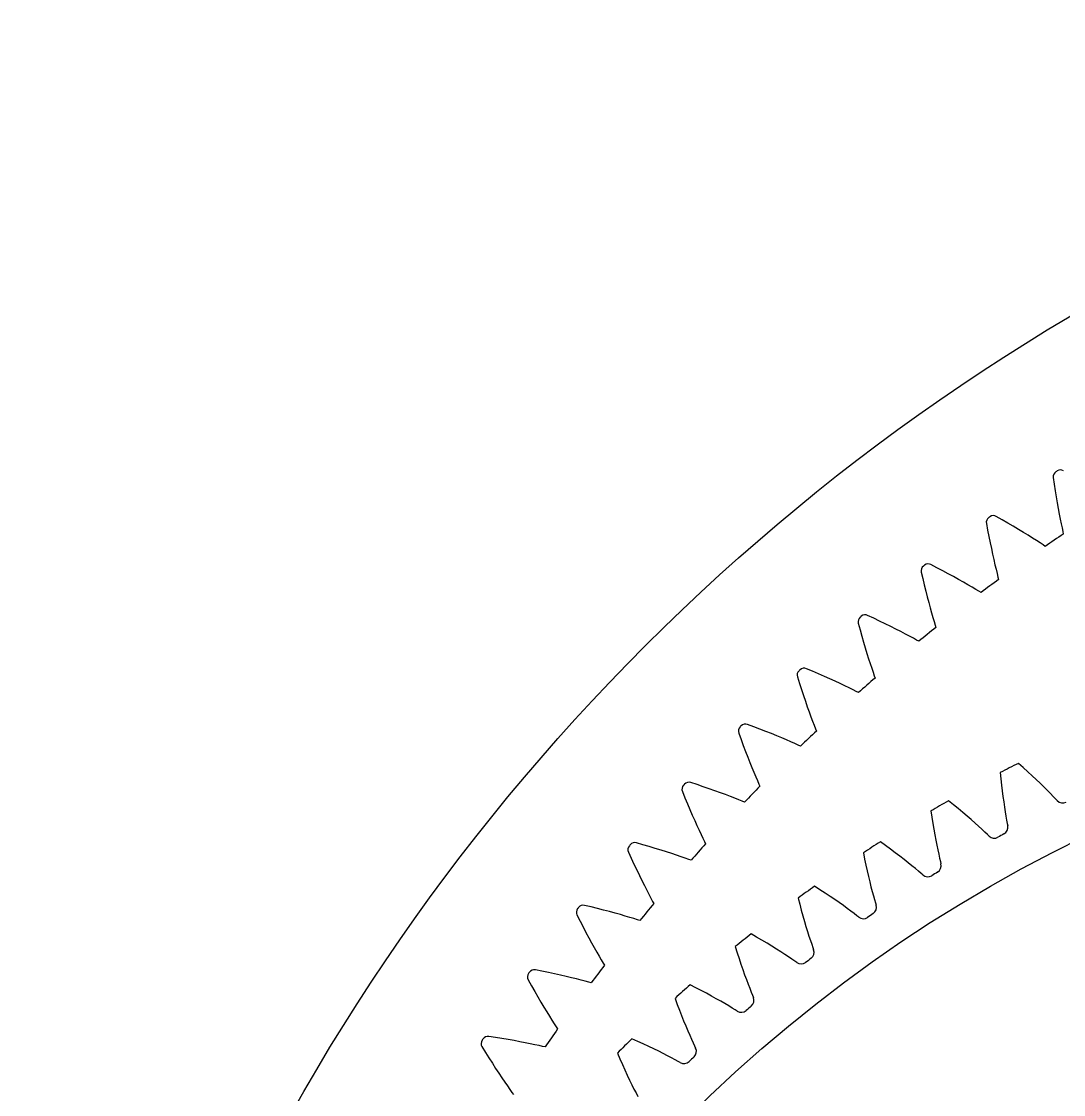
# Model space of a CAD drawing. Header units: millimetres. Extents: x -171 to 171, y -171 to 171.
# Drawn here: x -171.3 to -87.5, y 85 to 171.3 of the extents above; entities that cross this region are included whole.
import ezdxf

# ---------------------------------------------------------------- set-up
doc = ezdxf.new("R2010")
doc.units = ezdxf.units.MM

msp = doc.modelspace()

# ---------------------------------------------------------------- linework, layer by layer
at = {"layer": 'journal'}
msp.add_circle((-35, 0), 117.35, dxfattribs=at)
at = {"layer": 'outer'}
msp.add_circle((0, 0), 171.326572, dxfattribs=at)
at = {"layer": 'output_ring'}
for p, q in [((-88.355096, 134.652729), (-88.276565, 134.115011)), ((-88.276565, 134.115011), (-88.197063, 133.595005)), ((-88.197063, 133.595005), (-88.116501, 133.094162)), ((-88.116501, 133.094162), (-88.03547, 132.613765)), ((-88.03547, 132.613765), (-87.954658, 132.155424)), ((-87.954658, 132.155424), (-87.874885, 131.721226)), ((-92.466447, 131.261358), (-92.938043, 131.531367)), ((-92.011688, 130.996934), (-92.466447, 131.261358)), ((-87.874885, 131.721226), (-87.797162, 131.313995)), ((-87.797162, 131.313995), (-87.722816, 130.937801)), ((-93.739393, 130.96147), (-93.639134, 130.427377)), ((-93.639134, 130.427377), (-93.538625, 129.91102)), ((-91.575148, 130.73854), (-92.011688, 130.996934)), ((-91.157806, 130.487199), (-91.575148, 130.73854)), ((-90.760906, 130.24414), (-91.157806, 130.487199)), ((-87.722816, 130.937801), (-87.653747, 130.5991)), ((-87.653747, 130.5991), (-87.593196, 130.310143)), ((-87.593196, 130.310143), (-87.551014, 130.113003)), ((-93.538625, 129.91102), (-93.437831, 129.413853)), ((-90.386092, 130.010889), (-90.760906, 130.24414)), ((-90.03562, 129.789422), (-90.386092, 130.010889)), ((-89.712792, 129.582464), (-90.03562, 129.789422)), ((-89.42292, 129.394149), (-89.712792, 129.582464)), ((-93.437831, 129.413853), (-93.337398, 128.937135)), ((-93.337398, 128.937135), (-93.238079, 128.482445)), ((-89.176215, 129.231977), (-89.42292, 129.394149)), ((-89.008221, 129.120526), (-89.176215, 129.231977)), ((-93.238079, 128.482445), (-93.140775, 128.051837)), ((-93.140775, 128.051837), (-93.046613, 127.64809)), ((-98.969675, 127.055042), (-98.847855, 126.525451)), ((-97.709929, 127.406271), (-98.19208, 127.656946)), ((-97.244827, 127.160493), (-97.709929, 127.406271)), ((-96.798174, 126.920003), (-97.244827, 127.160493)), ((-96.370989, 126.685781), (-96.798174, 126.920003)), ((-93.046613, 127.64809), (-92.957082, 127.275218)), ((-92.957082, 127.275218), (-92.874343, 126.939595)), ((-92.874343, 126.939595), (-92.802132, 126.653328)), ((-98.847855, 126.525451), (-98.726502, 126.013591)), ((-98.726502, 126.013591), (-98.605643, 125.520918)), ((-95.964565, 126.459006), (-96.370989, 126.685781)), ((-95.580606, 126.241136), (-95.964565, 126.459006)), ((-95.221447, 126.034055), (-95.580606, 126.241136)), ((-94.890497, 125.84035), (-95.221447, 126.034055)), ((-92.802132, 126.653328), (-92.751996, 126.458059)), ((-98.605643, 125.520918), (-98.485974, 125.048661)), ((-94.593232, 125.663936), (-94.890497, 125.84035)), ((-94.340158, 125.511896), (-94.593232, 125.663936)), ((-94.167785, 125.407344), (-94.340158, 125.511896)), ((-98.485974, 125.048661), (-98.368309, 124.59837)), ((-98.368309, 124.59837), (-98.253635, 124.172058)), ((-102.792873, 123.341856), (-103.284787, 123.572785)), ((-98.253635, 124.172058), (-98.143188, 123.772459)), ((-98.143188, 123.772459), (-98.03862, 123.403522)), ((-98.03862, 123.403522), (-97.942348, 123.071527)), ((-104.037351, 122.939863), (-103.894168, 122.415644)), ((-102.318193, 123.115128), (-102.792873, 123.341856)), ((-101.862161, 122.892936), (-102.318193, 123.115128)), ((-101.425835, 122.676219), (-101.862161, 122.892936)), ((-101.010555, 122.466101), (-101.425835, 122.676219)), ((-97.942348, 123.071527), (-97.858595, 122.788422)), ((-97.858595, 122.788422), (-97.800586, 122.595346)), ((-103.894168, 122.415644), (-103.752172, 121.909123)), ((-103.752172, 121.909123), (-103.611447, 121.421752)), ((-100.618082, 122.26397), (-101.010555, 122.466101)), ((-100.250826, 122.071614), (-100.618082, 122.26397)), ((-99.912298, 121.89148), (-100.250826, 122.071614)), ((-99.608128, 121.727258), (-99.912298, 121.89148)), ((-99.3491, 121.585598), (-99.608128, 121.727258)), ((-103.611447, 121.421752), (-103.472737, 120.954733)), ((-103.472737, 120.954733), (-103.336921, 120.50958)), ((-99.172631, 121.488118), (-99.3491, 121.585598)), ((-103.336921, 120.50958), (-103.205064, 120.088266)), ((-103.205064, 120.088266), (-103.078514, 119.693471)), ((-107.706929, 119.07479), (-108.207797, 119.285595)), ((-107.22345, 118.867485), (-107.706929, 119.07479)), ((-103.078514, 119.693471), (-102.95908, 119.329074)), ((-102.95908, 119.329074), (-102.849433, 119.001254)), ((-108.934093, 118.622695), (-108.769784, 118.104708)), ((-106.758789, 118.663957), (-107.22345, 118.867485)), ((-106.314038, 118.4651), (-106.758789, 118.663957)), ((-105.890585, 118.271984), (-106.314038, 118.4651)), ((-105.490242, 118.085924), (-105.890585, 118.271984)), ((-102.849433, 119.001254), (-102.754276, 118.721776)), ((-102.754276, 118.721776), (-102.688491, 118.531209)), ((-108.769784, 118.104708), (-108.607377, 117.604358)), ((-108.607377, 117.604358), (-108.447017, 117.12309)), ((-105.115493, 117.908609), (-105.490242, 118.085924)), ((-104.769943, 117.742342), (-105.115493, 117.908609)), ((-104.459367, 117.590582), (-104.769943, 117.742342)), ((-104.194811, 117.459536), (-104.459367, 117.590582)), ((-104.014537, 117.369287), (-104.194811, 117.459536)), ((-108.447017, 117.12309), (-108.289495, 116.662076)), ((-108.289495, 116.662076), (-108.13575, 116.222793)), ((-108.13575, 116.222793), (-107.986927, 115.807169)), ((-107.986927, 115.807169), (-107.844482, 115.417826)), ((-112.444023, 114.612084), (-112.953022, 114.802418)), ((-107.844482, 115.417826), (-107.710379, 115.058569)), ((-107.710379, 115.058569), (-107.587537, 114.735462)), ((-113.651857, 114.110629), (-113.466692, 113.599727)), ((-111.95254, 114.424544), (-112.444023, 114.612084)), ((-111.480012, 114.240013), (-111.95254, 114.424544)), ((-111.027568, 114.059343), (-111.480012, 114.240013)), ((-110.596636, 113.883547), (-111.027568, 114.059343)), ((-107.587537, 114.735462), (-107.481132, 114.46007)), ((-107.481132, 114.46007), (-107.407678, 114.272325)), ((-113.466692, 113.599727), (-113.284141, 113.106369)), ((-113.284141, 113.106369), (-113.104409, 112.631996)), ((-110.189083, 113.713864), (-110.596636, 113.883547)), ((-109.807455, 113.551881), (-110.189083, 113.713864)), ((-109.455451, 113.399754), (-109.807455, 113.551881)), ((-109.13898, 113.260705), (-109.455451, 113.399754)), ((-108.869331, 113.140488), (-109.13898, 113.260705)), ((-108.685548, 113.057619), (-108.869331, 113.140488)), ((-113.104409, 112.631996), (-112.928333, 112.177744)), ((-112.928333, 112.177744), (-112.756913, 111.745053)), ((-112.756913, 111.745053), (-112.591369, 111.3358)), ((-112.591369, 111.3358), (-112.433262, 110.952551)), ((-112.433262, 110.952551), (-112.28471, 110.599023)), ((-112.28471, 110.599023), (-112.148875, 110.28116)), ((-116.996371, 109.961072), (-117.512666, 110.130622)), ((-116.497692, 109.793603), (-116.996371, 109.961072)), ((-116.018074, 109.628373), (-116.497692, 109.793603)), ((-115.55868, 109.466187), (-116.018074, 109.628373)), ((-112.148875, 110.28116), (-112.031397, 110.010306)), ((-112.031397, 110.010306), (-111.950395, 109.825692)), ((-118.182892, 109.41108), (-117.977174, 108.908102)), ((-117.977174, 108.908102), (-117.774779, 108.422547)), ((-115.120978, 109.307999), (-115.55868, 109.466187)), ((-114.706883, 109.154972), (-115.120978, 109.307999)), ((-114.319004, 109.008588), (-114.706883, 109.154972)), ((-113.961124, 108.870851), (-114.319004, 109.008588)), ((-113.639278, 108.744741), (-113.961124, 108.870851)), ((-113.364979, 108.635551), (-113.639278, 108.744741)), ((-117.774779, 108.422547), (-117.57597, 107.955847)), ((-117.57597, 107.955847), (-117.381631, 107.509104)), ((-113.177988, 108.560198), (-113.364979, 108.635551)), ((-117.381631, 107.509104), (-117.192816, 107.083715)), ((-117.192816, 107.083715), (-117.010823, 106.681508)), ((-117.010823, 106.681508), (-116.837315, 106.30498)), ((-116.837315, 106.30498), (-116.674558, 105.957763)), ((-121.356495, 105.129393), (-121.879236, 105.277881)), ((-116.674558, 105.957763), (-116.525953, 105.645666)), ((-116.525953, 105.645666), (-116.397595, 105.379795)), ((-116.397595, 105.379795), (-116.309177, 105.198616)), ((-122.519752, 104.531769), (-122.293819, 104.037541)), ((-120.851438, 104.982271), (-121.356495, 105.129393)), ((-120.365519, 104.836614), (-120.851438, 104.982271)), ((-119.899929, 104.693178), (-120.365519, 104.836614)), ((-119.456176, 104.552858), (-119.899929, 104.693178)), ((-119.036219, 104.416738), (-119.456176, 104.552858)), ((-118.642727, 104.286194), (-119.036219, 104.416738)), ((-122.293819, 104.037541), (-122.071914, 103.560587)), ((-122.071914, 103.560587), (-121.854355, 103.102327)), ((-118.279559, 104.163073), (-118.642727, 104.286194)), ((-117.952867, 104.05011), (-118.279559, 104.163073)), ((-117.674368, 103.952126), (-117.952867, 104.05011)), ((-117.484477, 103.884412), (-117.674368, 103.952126)), ((-121.854355, 103.102327), (-121.642071, 102.663827)), ((-121.642071, 102.663827), (-121.436172, 102.246439)), ((-121.436172, 102.246439), (-121.238028, 101.851938)), ((-121.238028, 101.851938), (-121.049404, 101.482751)), ((-121.049404, 101.482751), (-120.87271, 101.142415)), ((-120.87271, 101.142415), (-120.711579, 100.836596)), ((-125.51723, 100.124987), (-126.04556, 100.252168)), ((-125.006626, 99.998454), (-125.51723, 100.124987)), ((-120.711579, 100.836596), (-120.572551, 100.576146)), ((-120.572551, 100.576146), (-120.476864, 100.398699)), ((-126.655313, 99.480712), (-126.409537, 98.996046)), ((-124.515203, 99.872608), (-125.006626, 99.998454)), ((-124.044183, 99.748159), (-124.515203, 99.872608)), ((-123.595108, 99.625937), (-124.044183, 99.748159)), ((-123.16998, 99.506948), (-123.595108, 99.625937)), ((-122.771521, 99.392458), (-123.16998, 99.506948)), ((-122.403662, 99.284156), (-122.771521, 99.392458)), ((-122.07266, 99.184525), (-122.403662, 99.284156)), ((-126.409537, 98.996046), (-126.168485, 98.528477)), ((-126.168485, 98.528477), (-125.932533, 98.079411)), ((-121.790419, 99.097907), (-122.07266, 99.184525)), ((-121.59794, 99.037945), (-121.790419, 99.097907)), ((-125.932533, 98.079411), (-125.702653, 97.649874)), ((-125.702653, 97.649874), (-125.480008, 97.241173)), ((-125.480008, 97.241173), (-125.26604, 96.855025)), ((-125.26604, 96.855025), (-125.062609, 96.493786)), ((-125.062609, 96.493786), (-124.872268, 96.16089)), ((-124.872268, 96.16089), (-124.698876, 95.861853)), ((-124.698876, 95.861853), (-124.549408, 95.60725)), ((-129.471741, 94.956076), (-130.004791, 95.061742)), ((-128.956429, 94.850339), (-129.471741, 94.956076)), ((-124.549408, 95.60725), (-124.446608, 95.433827)), ((-130.582779, 94.266209), (-130.317563, 93.791901)), ((-128.460309, 94.744512), (-128.956429, 94.850339)), ((-127.984633, 94.639254), (-128.460309, 94.744512)), ((-127.530974, 94.535332), (-127.984633, 94.639254)), ((-127.101373, 94.433669), (-127.530974, 94.535332)), ((-126.698601, 94.33542), (-127.101373, 94.433669)), ((-126.326655, 94.242115), (-126.698601, 94.33542)), ((-125.991888, 94.15598), (-126.326655, 94.242115)), ((-125.706368, 94.080871), (-125.991888, 94.15598)), ((-125.511617, 94.028759), (-125.706368, 94.080871)), ((-130.317563, 93.791901), (-130.057761, 93.334485)), ((-130.057761, 93.334485), (-129.803805, 92.89535)), ((-129.803805, 92.89535), (-129.556706, 92.475482)), ((-129.556706, 92.475482), (-129.317681, 92.076139)), ((-129.317681, 92.076139), (-129.08824, 91.69898)), ((-129.08824, 91.69898), (-128.870337, 91.346282)), ((-128.870337, 91.346282), (-128.666661, 91.021373)), ((-128.666661, 91.021373), (-128.481293, 90.729608)), ((-128.481293, 90.729608), (-128.32163, 90.481272)), ((-128.32163, 90.481272), (-128.211886, 90.312157)), ((-134.295698, 88.896827), (-134.011479, 88.433657)), ((-133.21353, 89.631153), (-133.750424, 89.71513)), ((-132.694356, 89.546386), (-133.21353, 89.631153)), ((-132.194355, 89.460752), (-132.694356, 89.546386)), ((-131.714804, 89.374857), (-132.194355, 89.460752)), ((-131.257306, 89.289405), (-131.714804, 89.374857)), ((-130.823938, 89.205235), (-131.257306, 89.289405)), ((-130.417516, 89.12339), (-130.823938, 89.205235)), ((-130.042094, 89.045235), (-130.417516, 89.12339)), ((-129.704111, 88.972737), (-130.042094, 89.045235)), ((-129.415782, 88.909261), (-129.704111, 88.972737)), ((-129.21908, 88.865083), (-129.415782, 88.909261)), ((-134.011479, 88.433657), (-133.733353, 87.987145)), ((-133.733353, 87.987145), (-133.461809, 87.558662)), ((-133.461809, 87.558662), (-133.197897, 87.149153)), ((-133.197897, 87.149153), (-132.942886, 86.759825)), ((-132.942886, 86.759825), (-132.698349, 86.392274)), ((-132.698349, 86.392274), (-132.466331, 86.048696)), ((-132.466331, 86.048696), (-132.249655, 85.732309)), ((-132.249655, 85.732309), (-132.052615, 85.448295)), ((-132.052615, 85.448295), (-131.88302, 85.206634)), ((-131.88302, 85.206634), (-131.766513, 85.042105))]:
    msp.add_line(p, q, dxfattribs=at)
for centre, radius, start, end in [((-87.879492, 134.717536), 0.48, 123.117378, 187.759522), ((0, 0), 161.326572, 123.076171, 123.117378), ((-87.782581, 134.780704), 0.48, 58.434027, 123.076171), ((-93.266805, 131.045499), 0.48, 125.439958, 190.082102), ((0, 0), 161.326572, 125.398751, 125.439958), ((-93.172533, 131.112542), 0.48, 60.756608, 125.398751), ((0, 0), 156.826572, 123.935996, 124.580133), ((-98.409404, 127.228962), 0.48, 63.079188, 127.721332), ((-98.500881, 127.158154), 0.48, 127.762539, 192.404683), ((0, 0), 161.326572, 127.721332, 127.762539), ((0, 0), 156.826572, 126.258577, 126.902714), ((-103.57312, 123.061888), 0.48, 130.08512, 194.727263), ((0, 0), 161.326572, 130.043913, 130.08512), ((-103.484588, 123.136346), 0.48, 65.401769, 130.043913), ((0, 0), 156.826572, 128.581157, 129.225294), ((-108.475189, 118.763432), 0.48, 132.4077, 197.049844), ((0, 0), 161.326572, 132.366493, 132.4077), ((-108.389747, 118.841417), 0.48, 67.724349, 132.366493), ((0, 0), 156.826572, 130.903738, 131.547875), ((-113.116822, 114.351231), 0.48, 70.04693, 134.689074), ((-113.199034, 114.269849), 0.48, 134.730281, 199.372425), ((0, 0), 161.326572, 134.689074, 134.730281), ((0, 0), 156.826572, 133.226319, 133.870455), ((-117.736893, 109.58852), 0.48, 137.052862, 201.695005), ((0, 0), 161.326572, 137.011655, 137.052862), ((-117.658047, 109.673167), 0.48, 72.369511, 137.011655), ((0, 0), 156.826572, 135.548899, 136.193036), ((-122.005959, 104.814911), 0.48, 74.692091, 139.334235), ((-122.08131, 104.727137), 0.48, 139.375442, 204.017586), ((0, 0), 161.326572, 139.334235, 139.375442), ((0, 0), 156.826572, 137.87148, 138.515617), ((-126.153416, 99.784443), 0.48, 77.014672, 141.656816), ((0, 0), 156.826572, 140.194061, 140.838197), ((-126.225148, 99.693688), 0.48, 141.698023, 206.340167), ((0, 0), 161.326572, 141.656816, 141.698023), ((-130.093604, 94.59003), 0.48, 79.337253, 143.979397), ((0, 0), 156.826572, 142.516641, 143.160778), ((-130.161599, 94.496443), 0.48, 144.020603, 208.662747), ((0, 0), 161.326572, 143.979397, 144.020603), ((0, 0), 156.826572, 144.839222, 145.483359), ((-133.884194, 89.14394), 0.48, 146.343184, 210.985328), ((0, 0), 161.326572, 146.301977, 146.343184), ((-133.820048, 89.240206), 0.48, 81.659833, 146.301977)]:
    msp.add_arc(centre, radius, start, end, dxfattribs=at)
at = {"layer": 'thin_ring_external'}
for p, q in [((-90.780319, 111.333708), (-91.16541, 111.671154)), ((-90.411592, 111.003449), (-90.780319, 111.333708)), ((-92.614182, 110.930636), (-92.566231, 110.420866)), ((-90.059723, 110.681389), (-90.411592, 111.003449)), ((-89.725342, 110.368722), (-90.059723, 110.681389)), ((-92.566231, 110.420866), (-92.514521, 109.928568)), ((-92.514521, 109.928568), (-92.459582, 109.454737)), ((-89.409268, 110.066894), (-89.725342, 110.368722)), ((-89.112603, 109.777716), (-89.409268, 110.066894)), ((-88.836895, 109.503551), (-89.112603, 109.777716)), ((-92.459582, 109.454737), (-92.402013, 109.000581)), ((-92.402013, 109.000581), (-92.342506, 108.567613)), ((-88.584458, 109.247681), (-88.836895, 109.503551)), ((-88.359102, 109.015122), (-88.584458, 109.247681)), ((-88.168332, 108.81504), (-88.359102, 109.015122)), ((-88.036263, 108.678959), (-88.168332, 108.81504)), ((-96.392322, 108.340303), (-96.794141, 108.657647)), ((-96.007212, 108.029303), (-96.392322, 108.340303)), ((-95.639358, 107.725629), (-96.007212, 108.029303)), ((-92.342506, 108.567613), (-92.281884, 108.157785)), ((-92.281884, 108.157785), (-92.221156, 107.773736)), ((-98.203212, 107.844119), (-98.129294, 107.337462)), ((-98.129294, 107.337462), (-98.052514, 106.848447)), ((-95.289448, 107.430444), (-95.639358, 107.725629)), ((-94.958375, 107.145148), (-95.289448, 107.430444)), ((-94.647332, 106.871495), (-94.958375, 107.145148)), ((-92.221156, 107.773736), (-92.161626, 107.419265)), ((-92.161626, 107.419265), (-92.105129, 107.100397)), ((-92.105129, 107.100397), (-92.054696, 106.828582)), ((-98.052514, 106.848447), (-97.973453, 106.378039)), ((-97.973453, 106.378039), (-97.892769, 105.927415)), ((-94.357985, 106.611766), (-94.647332, 106.871495)), ((-94.092812, 106.369119), (-94.357985, 106.611766)), ((-93.855875, 106.148371), (-94.092812, 106.369119)), ((-93.655137, 105.95829), (-93.855875, 106.148371)), ((-92.054696, 106.828582), (-92.021755, 106.641834)), ((-101.84416, 105.064251), (-102.261658, 105.360663)), ((-97.892769, 105.927415), (-97.811233, 105.49805)), ((-97.811233, 105.49805), (-97.729764, 105.091852)), ((-93.516293, 105.82913), (-93.655137, 105.95829)), ((-103.627352, 104.476249), (-103.52766, 103.974027)), ((-101.443672, 104.77332), (-101.84416, 105.064251)), ((-101.060792, 104.488826), (-101.443672, 104.77332)), ((-100.696266, 104.211892), (-101.060792, 104.488826)), ((-97.729764, 105.091852), (-97.649505, 104.711405)), ((-97.649505, 104.711405), (-97.571953, 104.360436)), ((-103.52766, 103.974027), (-103.426011, 103.489571)), ((-100.351058, 103.943873), (-100.696266, 104.211892)), ((-100.026447, 103.686459), (-100.351058, 103.943873)), ((-99.724216, 103.441843), (-100.026447, 103.686459)), ((-97.571953, 104.360436), (-97.499248, 104.044869)), ((-97.499248, 104.044869), (-97.435002, 103.775984)), ((-97.435002, 103.775984), (-97.392569, 103.591161)), ((-103.426011, 103.489571), (-103.323033, 103.023813)), ((-103.323033, 103.023813), (-103.219446, 102.577897)), ((-99.446999, 103.213052), (-99.724216, 103.441843)), ((-99.1991, 103.004691), (-99.446999, 103.213052)), ((-98.988918, 102.825107), (-99.1991, 103.004691)), ((-98.84366, 102.703206), (-98.988918, 102.825107)), ((-103.219446, 102.577897), (-103.116092, 102.153255)), ((-103.116092, 102.153255), (-103.013989, 101.751747)), ((-107.121608, 101.514098), (-107.553697, 101.788806)), ((-106.706788, 101.243996), (-107.121608, 101.514098)), ((-106.309881, 100.979423), (-106.706788, 101.243996)), ((-105.93169, 100.721463), (-106.309881, 100.979423)), ((-103.013989, 101.751747), (-102.914409, 101.375894)), ((-102.914409, 101.375894), (-102.819038, 101.029342)), ((-102.819038, 101.029342), (-102.730314, 100.717899)), ((-108.872451, 100.835812), (-108.747245, 100.339336)), ((-108.747245, 100.339336), (-108.620992, 99.860702)), ((-105.573247, 100.471421), (-105.93169, 100.721463)), ((-105.235916, 100.230917), (-105.573247, 100.471421)), ((-104.921588, 100.002052), (-105.235916, 100.230917)), ((-102.730314, 100.717899), (-102.652423, 100.452646)), ((-102.652423, 100.452646), (-102.600608, 100.270231)), ((-108.620992, 99.860702), (-108.494367, 99.40081)), ((-108.494367, 99.40081), (-108.368146, 98.960764)), ((-104.633051, 99.787715), (-104.921588, 100.002052)), ((-104.374837, 99.592283), (-104.633051, 99.787715)), ((-104.155759, 99.423666), (-104.374837, 99.592283)), ((-104.004466, 99.30934), (-104.155759, 99.423666)), ((-108.368146, 98.960764), (-108.243245, 98.541954)), ((-108.243245, 98.541954), (-108.120773, 98.146183)), ((-112.2109, 97.699107), (-112.656452, 97.951394)), ((-111.782829, 97.450538), (-112.2109, 97.699107)), ((-108.120773, 98.146183), (-108.002132, 97.775905)), ((-108.002132, 97.775905), (-107.88919, 97.434675)), ((-113.924825, 96.932307), (-113.774432, 96.442871)), ((-111.37293, 97.206576), (-111.782829, 97.450538)), ((-110.982062, 96.968263), (-111.37293, 97.206576)), ((-110.611318, 96.73685), (-110.982062, 96.968263)), ((-110.262147, 96.513884), (-110.611318, 96.73685)), ((-107.88919, 97.434675), (-107.78468, 97.128169)), ((-107.78468, 97.128169), (-107.693346, 96.867238)), ((-107.693346, 96.867238), (-107.632284, 96.687707)), ((-113.774432, 96.442871), (-113.623905, 95.971307)), ((-113.623905, 95.971307), (-113.473962, 95.518481)), ((-109.936544, 96.301367), (-110.262147, 96.513884)), ((-109.637439, 96.102043), (-109.936544, 96.301367)), ((-109.369582, 95.92005), (-109.637439, 96.102043)), ((-109.142181, 95.762839), (-109.369582, 95.92005)), ((-113.473962, 95.518481), (-113.325437, 95.085455)), ((-113.325437, 95.085455), (-113.179314, 94.673568)), ((-108.985247, 95.656388), (-109.142181, 95.762839)), ((-113.179314, 94.673568), (-113.036794, 94.284567)), ((-113.036794, 94.284567), (-112.8994, 93.92083)), ((-117.098757, 93.629229), (-117.556609, 93.858437)), ((-116.658553, 93.402842), (-117.098757, 93.629229)), ((-116.236732, 93.180129), (-116.658553, 93.402842)), ((-112.8994, 93.92083), (-112.769182, 93.585812)), ((-112.769182, 93.585812), (-112.649158, 93.285041)), ((-112.649158, 93.285041), (-112.54462, 93.029115)), ((-118.771293, 92.775915), (-118.596105, 92.294798)), ((-115.834204, 92.962084), (-116.236732, 93.180129)), ((-115.452129, 92.749903), (-115.834204, 92.962084)), ((-115.092029, 92.545057), (-115.452129, 92.749903)), ((-114.755998, 92.349443), (-115.092029, 92.545057)), ((-114.447106, 92.165651), (-114.755998, 92.349443)), ((-112.54462, 93.029115), (-112.474471, 92.852936)), ((-118.596105, 92.294798), (-118.421696, 91.831535)), ((-118.421696, 91.831535), (-118.248828, 91.386956)), ((-114.170306, 91.997572), (-114.447106, 92.165651)), ((-113.935174, 91.852178), (-114.170306, 91.997572)), ((-113.77301, 91.753879), (-113.935174, 91.852178)), ((-118.248828, 91.386956), (-118.078386, 90.962078)), ((-118.078386, 90.962078), (-117.911422, 90.558189)), ((-117.911422, 90.558189), (-117.749225, 90.176973)), ((-117.749225, 90.176973), (-117.593438, 89.820726)), ((-117.593438, 89.820726), (-117.446284, 89.492794)), ((-121.772428, 89.315084), (-122.241387, 89.520615)), ((-121.321239, 89.111469), (-121.772428, 89.315084)), ((-120.888596, 88.910585), (-121.321239, 89.111469)), ((-120.47546, 88.713378), (-120.888596, 88.910585)), ((-117.446284, 89.492794), (-117.311059, 89.198544)), ((-117.311059, 89.198544), (-117.19359, 88.948289)), ((-117.19359, 88.948289), (-117.114536, 88.775922)), ((-123.399211, 88.377483), (-123.199686, 87.905938)), ((-120.083049, 88.520983), (-120.47546, 88.713378)), ((-119.712959, 88.334791), (-120.083049, 88.520983)), ((-119.367379, 88.15659), (-119.712959, 88.334791)), ((-119.049505, 87.98881), (-119.367379, 88.15659)), ((-123.199686, 87.905938), (-123.00185, 87.452185)), ((-123.00185, 87.452185), (-122.806507, 87.017012)), ((-118.764484, 87.835084), (-119.049505, 87.98881)), ((-118.522234, 87.701885), (-118.764484, 87.835084)), ((-118.355262, 87.611994), (-118.522234, 87.701885)), ((-122.806507, 87.017012), (-122.614592, 86.601391)), ((-122.614592, 86.601391), (-122.427223, 86.206555)), ((-122.427223, 86.206555), (-122.245773, 85.834117)), ((-122.245773, 85.834117), (-122.072, 85.48629)), ((-122.072, 85.48629), (-121.908293, 85.166299)), ((-121.908293, 85.166299), (-121.758219, 84.879338))]:
    msp.add_line(p, q, dxfattribs=at)
for centre, radius, start, end in [((-35, 0), 125, 116.700274, 117.446067), ((-35, 0), 125, 119.627104, 120.372896), ((-87.593038, 109.083374), 0.6, 222.378436, 295.740397), ((-92.609144, 106.519465), 0.6, 298.405945, 11.767905), ((-35, 0), 125, 122.553933, 123.299726), ((-93.094295, 106.255649), 0.6, 225.305266, 298.667226), ((-35, 0), 120.5, 118.405945, 118.667226), ((-97.972944, 103.43896), 0.6, 301.332774, 14.694734), ((-98.443991, 103.150715), 0.6, 228.232095, 301.594055), ((-35, 0), 120.5, 121.332774, 121.594055), ((-35, 0), 125, 125.480762, 126.226555), ((-103.172454, 100.088593), 0.6, 304.259603, 17.621564), ((-103.628168, 99.776673), 0.6, 231.158924, 304.520884), ((-35, 0), 120.5, 124.259603, 124.520884), ((-35, 0), 125, 128.407592, 129.153384), ((-108.19411, 96.477108), 0.6, 307.186433, 20.548393), ((-35, 0), 120.5, 127.186433, 127.447714), ((-108.633303, 96.142325), 0.6, 234.085753, 307.447714), ((-35, 0), 125, 131.334421, 132.080213), ((-113.024811, 92.613924), 0.6, 310.113262, 23.475222), ((-113.446337, 92.257153), 0.6, 237.012583, 310.374543), ((-35, 0), 120.5, 130.113262, 130.374543), ((-35, 0), 125, 134.26125, 135.007043), ((-35, 0), 120.5, 133.040091, 133.301372), ((-117.651954, 88.509121), 0.6, 313.040091, 26.402051), ((-118.054713, 88.131292), 0.6, 239.939412, 313.301372)]:
    msp.add_arc(centre, radius, start, end, dxfattribs=at)

doc.saveas('drawing.dxf')
